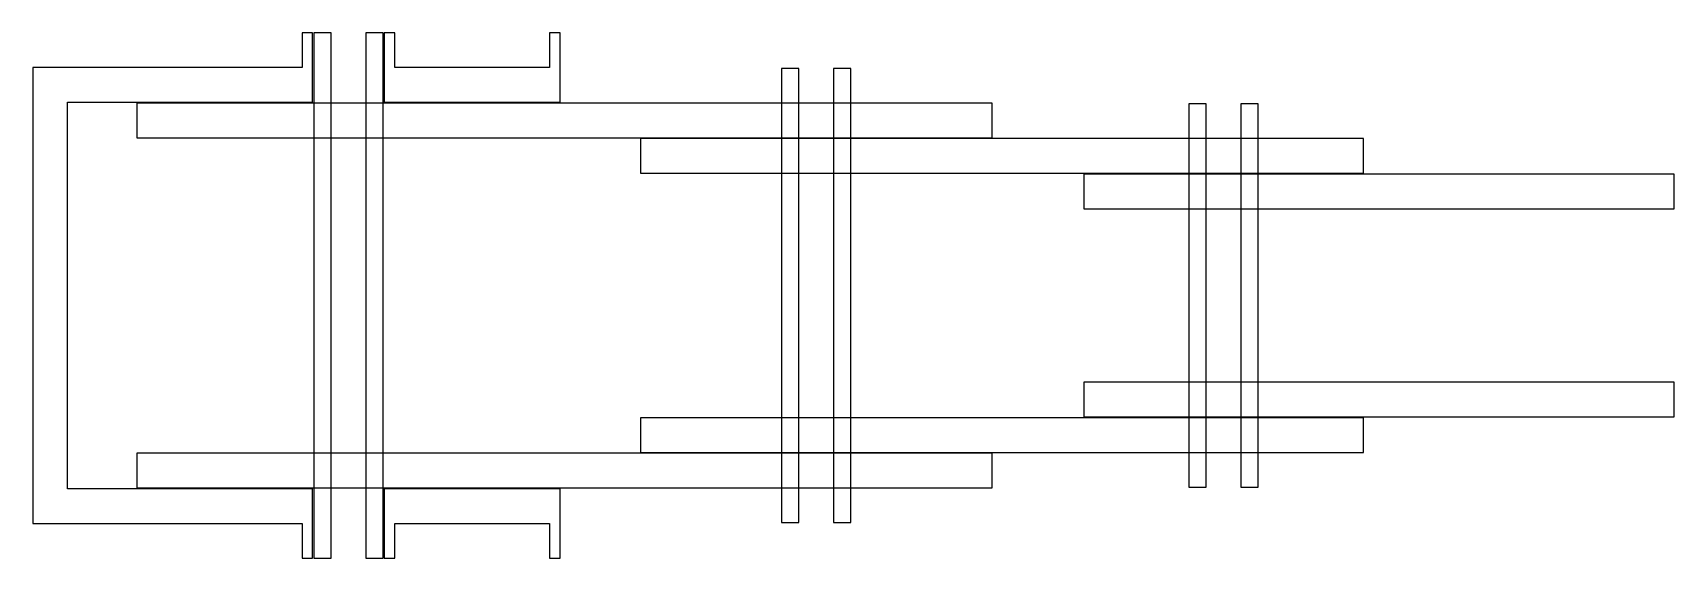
# Model space of a CAD drawing. Header units: metres. Extents: x 0 to 474, y 0 to 152.
import ezdxf

# ---------------------------------------------------------------- set-up
doc = ezdxf.new("R2010")
doc.units = ezdxf.units.M

msp = doc.modelspace()

# ---------------------------------------------------------------- linework, layer by layer
at = {"layer": 'PARAMETRIX'}
for p, q in [((80.7, 151.5), (77.7, 151.5)), ((77.7, 151.5), (77.7, 141.5)), ((80.7, 131.5), (80.7, 151.5)), ((86.05, 151.5), (81.05, 151.5)), ((81.05, 151.5), (81.05, 0)), ((86.05, 0), (86.05, 151.5)), ((101.05, 151.5), (96.05, 151.5)), ((96.05, 151.5), (96.05, 0)), ((101.05, 0), (101.05, 151.5)), ((104.4, 151.5), (101.4, 151.5)), ((101.4, 151.5), (101.4, 131.5)), ((104.4, 141.5), (104.4, 151.5)), ((152.1, 151.5), (149.1, 151.5)), ((149.1, 151.5), (149.1, 141.5)), ((152.1, 131.5), (152.1, 151.5)), ((77.7, 141.5), (0, 141.5)), ((0, 141.5), (0, 10)), ((149.1, 141.5), (104.4, 141.5)), ((221.05, 141.25), (216.05, 141.25)), ((216.05, 141.25), (216.05, 10.25)), ((221.05, 10.25), (221.05, 141.25)), ((236.05, 141.25), (231.05, 141.25)), ((231.05, 141.25), (231.05, 10.25)), ((236.05, 10.25), (236.05, 141.25)), ((10, 20), (10, 131.5)), ((10, 131.5), (80.7, 131.5)), ((276.75, 131.25), (30, 131.25)), ((30, 131.25), (30, 121.25)), ((101.4, 131.5), (152.1, 131.5)), ((276.75, 121.25), (276.75, 131.25)), ((338.55, 131), (333.55, 131)), ((333.55, 131), (333.55, 20.5)), ((338.55, 20.5), (338.55, 131)), ((353.55, 131), (348.55, 131)), ((348.55, 131), (348.55, 20.5)), ((353.55, 20.5), (353.55, 131)), ((30, 121.25), (276.75, 121.25)), ((383.9, 121), (175.35, 121)), ((175.35, 121), (175.35, 111)), ((383.9, 111), (383.9, 121)), ((175.35, 111), (383.9, 111)), ((473.55, 110.75), (303.2, 110.75)), ((303.2, 110.75), (303.2, 100.75)), ((473.55, 100.75), (473.55, 110.75)), ((303.2, 100.75), (473.55, 100.75)), ((473.55, 50.75), (303.2, 50.75)), ((303.2, 50.75), (303.2, 40.75)), ((473.55, 40.75), (473.55, 50.75)), ((383.9, 40.5), (175.35, 40.5)), ((175.35, 40.5), (175.35, 30.5)), ((303.2, 40.75), (473.55, 40.75)), ((383.9, 30.5), (383.9, 40.5)), ((276.75, 30.25), (30, 30.25)), ((30, 30.25), (30, 20.25)), ((175.35, 30.5), (383.9, 30.5)), ((276.75, 20.25), (276.75, 30.25)), ((80.7, 20), (10, 20)), ((30, 20.25), (276.75, 20.25)), ((80.7, 0), (80.7, 20)), ((152.1, 20), (101.4, 20)), ((101.4, 20), (101.4, 0)), ((152.1, 0), (152.1, 20)), ((333.55, 20.5), (338.55, 20.5)), ((348.55, 20.5), (353.55, 20.5)), ((0, 10), (77.7, 10)), ((77.7, 10), (77.7, 0)), ((104.4, 0), (104.4, 10)), ((104.4, 10), (149.1, 10)), ((149.1, 10), (149.1, 0)), ((216.05, 10.25), (221.05, 10.25)), ((231.05, 10.25), (236.05, 10.25)), ((77.7, 0), (80.7, 0)), ((81.05, 0), (86.05, 0)), ((96.05, 0), (101.05, 0)), ((101.4, 0), (104.4, 0)), ((149.1, 0), (152.1, 0))]:
    msp.add_line(p, q, dxfattribs=at)

doc.saveas('drawing.dxf')
